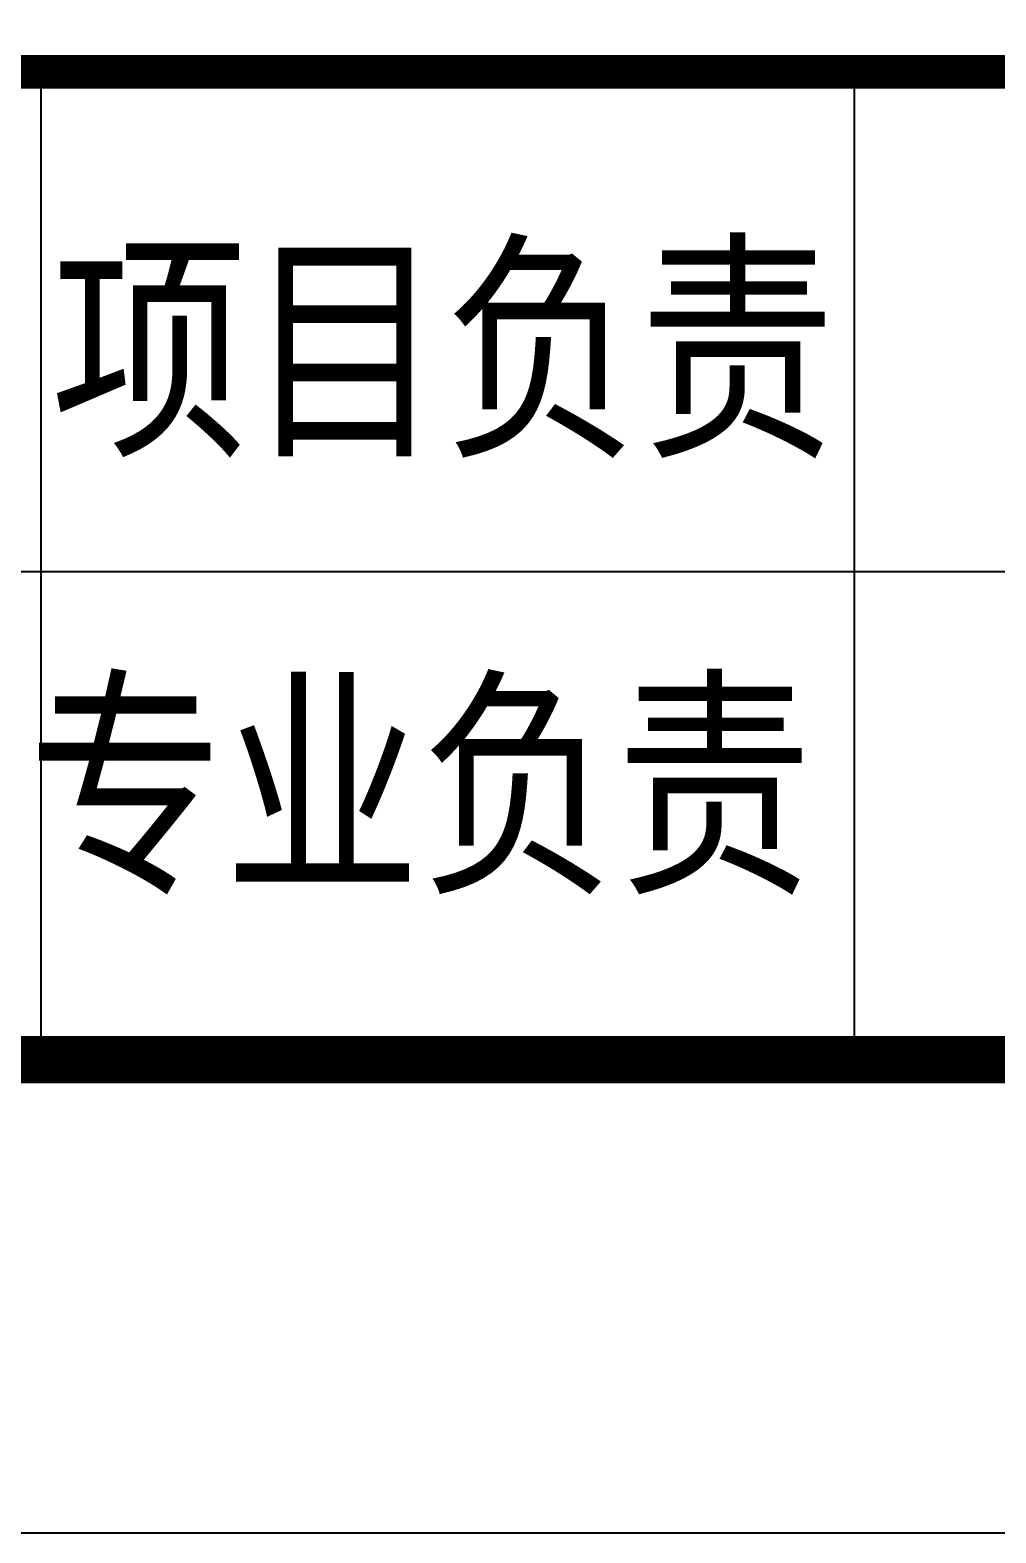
# Model space of a CAD drawing. Extents: x 4283 to 40403, y 1134 to 1764.
# Drawn here: x 4387.15 to 4401.59, y 1467.09 to 1489.55 of the extents above; entities that cross this region are included whole.
import ezdxf

# ---------------------------------------------------------------- set-up
doc = ezdxf.new("R2010")
doc.units = 0
for name, color, linetype in [('PUB_TITLE', 4, 'Continuous'), ('S-MODIFY', 4, 'Continuous'), ('华泽绵阳图框', 7, 'Continuous'), ('图框', 7, 'Continuous')]:
    doc.layers.add(name, color=color, linetype=linetype)
doc.styles.add('-宋体', font='', dxfattribs={"width": 0.8})
doc.styles.get('-宋体').set_extended_font_data('SimSun')

msp = doc.modelspace()

# ---------------------------------------------------------------- linework, layer by layer
at = {"layer": 'PUB_TITLE'}
msp.add_lwpolyline([(4282.534, 1467.091), (4702.534, 1467.091), (4702.534, 1764.091), (4282.534, 1764.091)], close=True, dxfattribs=at)
at = {"layer": 'PUB_TITLE', "color": 7, "const_width": 0.506}
msp.add_lwpolyline([(4300.211, 1474.161), (4695.234, 1474.161), (4695.239, 1488.923), (4300.211, 1488.923)], close=True, dxfattribs=at)
at = {"layer": 'S-MODIFY'}
msp.add_lwpolyline([(4282.534, 1467.091), (4702.534, 1467.091), (4702.534, 1764.091), (4282.534, 1764.091)], close=True, dxfattribs=at)
at = {"layer": '华泽绵阳图框', "color": 7}
for p, q in [((4387.319, 1474.076), (4387.319, 1488.838)), ((4399.473, 1474.076), (4399.473, 1488.838)), ((4350.855, 1481.457), (4460.246, 1481.457))]:
    msp.add_line(p, q, dxfattribs=at)
at = {"layer": '华泽绵阳图框', "color": 7, "const_width": 0.707}
msp.add_lwpolyline([(4300.211, 1474.161), (4695.464, 1474.161), (4695.464, 1756.99), (4300.211, 1756.99)], close=True, dxfattribs=at)
at = {"layer": '华泽绵阳图框', "color": 7, "const_width": 0.506}
msp.add_lwpolyline([(4300.211, 1488.923), (4695.239, 1488.923)], dxfattribs=at)

# ---------------------------------------------------------------- texts
at = {"layer": '图框', "color": 7, "style": '-宋体', "width": 0.8}
for s, p in [('项目负责', (4387.472, 1483.446)), ('专业负责', (4387.126, 1476.926))]:
    msp.add_text(s, height=2.6851, dxfattribs=at).set_placement(p)

doc.saveas('drawing.dxf')
